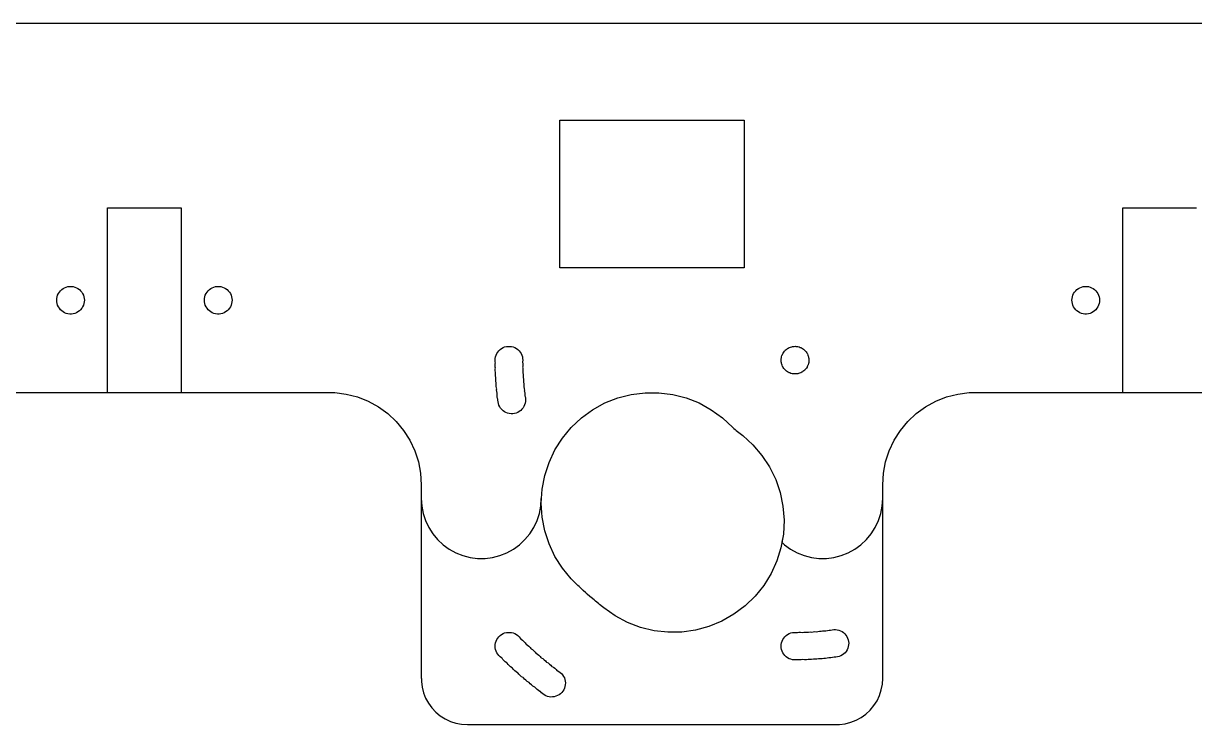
# Model space of a CAD drawing. Header units: millimetres. Extents: x -400 to 400, y 10 to 536.
# Drawn here: x 136.9 to 263.8, y 460 to 536 of the extents above; entities that cross this region are included whole.
import ezdxf

# ---------------------------------------------------------------- set-up
doc = ezdxf.new("R2010")
doc.units = ezdxf.units.MM
doc.layers.add('iTopie_plates-LaserCut_2x0.25in_thickness_2x400mm_2x380mm_2x330mm_rods_wide-triangle-holes.dxf_layer_1', color=1, linetype='Continuous')
doc.layers.add('iTopie_plates-LaserCut_2x0.25in_thickness_2x400mm_2x380mm_2x330mm_rods_wide-triangle-holes.dxf_layer_2', color=2, linetype='Continuous')

msp = doc.modelspace()

# ---------------------------------------------------------------- linework, layer by layer
at = {"layer": 'iTopie_plates-LaserCut_2x0.25in_thickness_2x400mm_2x380mm_2x330mm_rods_wide-triangle-holes.dxf_layer_1'}
for points in [[(390, 536), (20, 536)], [(195, 509.5), (195, 525.5), (195, 525.5), (215, 525.5), (215, 525.5), (215, 509.5), (215, 509.5), (195, 509.5)], [(141.906, 504.503), (141.719, 504.527), (141.719, 504.527), (141.536, 504.573), (141.536, 504.573), (141.361, 504.643), (141.361, 504.643), (141.196, 504.734), (141.196, 504.734), (141.044, 504.844), (141.044, 504.844), (140.907, 504.973), (140.907, 504.973), (140.786, 505.118), (140.786, 505.118), (140.686, 505.277), (140.686, 505.277), (140.605, 505.448), (140.605, 505.448), (140.547, 505.627), (140.547, 505.627), (140.512, 505.812), (140.512, 505.812), (140.5, 506), (140.5, 506), (140.512, 506.188), (140.512, 506.188), (140.547, 506.373), (140.547, 506.373), (140.605, 506.552), (140.605, 506.552), (140.686, 506.723), (140.686, 506.723), (140.786, 506.882), (140.786, 506.882), (140.907, 507.027), (140.907, 507.027), (141.044, 507.156), (141.044, 507.156), (141.196, 507.266), (141.196, 507.266), (141.361, 507.357), (141.361, 507.357), (141.536, 507.427), (141.536, 507.427), (141.719, 507.473), (141.719, 507.473), (141.906, 507.497), (141.906, 507.497), (142.094, 507.497), (142.094, 507.497), (142.281, 507.473), (142.281, 507.473), (142.464, 507.427), (142.464, 507.427), (142.639, 507.357), (142.639, 507.357), (142.804, 507.266), (142.804, 507.266), (142.956, 507.156), (142.956, 507.156), (143.093, 507.027), (143.093, 507.027), (143.214, 506.882), (143.214, 506.882), (143.314, 506.723), (143.314, 506.723), (143.395, 506.552), (143.395, 506.552), (143.453, 506.373), (143.453, 506.373), (143.488, 506.188), (143.488, 506.188), (143.5, 506), (143.5, 506), (143.488, 505.812), (143.488, 505.812), (143.453, 505.627), (143.453, 505.627), (143.395, 505.448), (143.395, 505.448), (143.314, 505.277), (143.314, 505.277), (143.214, 505.118), (143.214, 505.118), (143.093, 504.973), (143.093, 504.973), (142.956, 504.844), (142.956, 504.844), (142.804, 504.734), (142.804, 504.734), (142.639, 504.643), (142.639, 504.643), (142.464, 504.573), (142.464, 504.573), (142.281, 504.527), (142.281, 504.527), (142.094, 504.503), (142.094, 504.503), (141.906, 504.503)], [(157.906, 504.503), (157.719, 504.527), (157.719, 504.527), (157.536, 504.573), (157.536, 504.573), (157.361, 504.643), (157.361, 504.643), (157.196, 504.734), (157.196, 504.734), (157.044, 504.844), (157.044, 504.844), (156.907, 504.973), (156.907, 504.973), (156.786, 505.118), (156.786, 505.118), (156.686, 505.277), (156.686, 505.277), (156.605, 505.448), (156.605, 505.448), (156.547, 505.627), (156.547, 505.627), (156.512, 505.812), (156.512, 505.812), (156.5, 506), (156.5, 506), (156.512, 506.188), (156.512, 506.188), (156.547, 506.373), (156.547, 506.373), (156.605, 506.552), (156.605, 506.552), (156.686, 506.723), (156.686, 506.723), (156.786, 506.882), (156.786, 506.882), (156.907, 507.027), (156.907, 507.027), (157.044, 507.156), (157.044, 507.156), (157.196, 507.266), (157.196, 507.266), (157.361, 507.357), (157.361, 507.357), (157.536, 507.427), (157.536, 507.427), (157.719, 507.473), (157.719, 507.473), (157.906, 507.497), (157.906, 507.497), (158.094, 507.497), (158.094, 507.497), (158.281, 507.473), (158.281, 507.473), (158.464, 507.427), (158.464, 507.427), (158.639, 507.357), (158.639, 507.357), (158.804, 507.266), (158.804, 507.266), (158.956, 507.156), (158.956, 507.156), (159.093, 507.027), (159.093, 507.027), (159.214, 506.882), (159.214, 506.882), (159.314, 506.723), (159.314, 506.723), (159.395, 506.552), (159.395, 506.552), (159.453, 506.373), (159.453, 506.373), (159.488, 506.188), (159.488, 506.188), (159.5, 506), (159.5, 506), (159.488, 505.812), (159.488, 505.812), (159.453, 505.627), (159.453, 505.627), (159.395, 505.448), (159.395, 505.448), (159.314, 505.277), (159.314, 505.277), (159.214, 505.118), (159.214, 505.118), (159.093, 504.973), (159.093, 504.973), (158.956, 504.844), (158.956, 504.844), (158.804, 504.734), (158.804, 504.734), (158.639, 504.643), (158.639, 504.643), (158.464, 504.573), (158.464, 504.573), (158.281, 504.527), (158.281, 504.527), (158.094, 504.503), (158.094, 504.503), (157.906, 504.503)], [(251.906, 504.503), (251.719, 504.527), (251.719, 504.527), (251.536, 504.573), (251.536, 504.573), (251.361, 504.643), (251.361, 504.643), (251.196, 504.734), (251.196, 504.734), (251.044, 504.844), (251.044, 504.844), (250.907, 504.973), (250.907, 504.973), (250.786, 505.118), (250.786, 505.118), (250.686, 505.277), (250.686, 505.277), (250.605, 505.448), (250.605, 505.448), (250.547, 505.627), (250.547, 505.627), (250.512, 505.812), (250.512, 505.812), (250.5, 506), (250.5, 506), (250.512, 506.188), (250.512, 506.188), (250.547, 506.373), (250.547, 506.373), (250.605, 506.552), (250.605, 506.552), (250.686, 506.723), (250.686, 506.723), (250.786, 506.882), (250.786, 506.882), (250.907, 507.027), (250.907, 507.027), (251.044, 507.156), (251.044, 507.156), (251.196, 507.266), (251.196, 507.266), (251.361, 507.357), (251.361, 507.357), (251.536, 507.427), (251.536, 507.427), (251.719, 507.473), (251.719, 507.473), (251.906, 507.497), (251.906, 507.497), (252.094, 507.497), (252.094, 507.497), (252.281, 507.473), (252.281, 507.473), (252.464, 507.427), (252.464, 507.427), (252.639, 507.357), (252.639, 507.357), (252.804, 507.266), (252.804, 507.266), (252.956, 507.156), (252.956, 507.156), (253.093, 507.027), (253.093, 507.027), (253.214, 506.882), (253.214, 506.882), (253.314, 506.723), (253.314, 506.723), (253.395, 506.552), (253.395, 506.552), (253.453, 506.373), (253.453, 506.373), (253.488, 506.188), (253.488, 506.188), (253.5, 506), (253.5, 506), (253.488, 505.812), (253.488, 505.812), (253.453, 505.627), (253.453, 505.627), (253.395, 505.448), (253.395, 505.448), (253.314, 505.277), (253.314, 505.277), (253.214, 505.118), (253.214, 505.118), (253.093, 504.973), (253.093, 504.973), (252.956, 504.844), (252.956, 504.844), (252.804, 504.734), (252.804, 504.734), (252.639, 504.643), (252.639, 504.643), (252.464, 504.573), (252.464, 504.573), (252.281, 504.527), (252.281, 504.527), (252.094, 504.503), (252.094, 504.503), (251.906, 504.503)], [(189.541, 493.708), (189.358, 493.753), (189.358, 493.753), (189.182, 493.82), (189.182, 493.82), (189.016, 493.908), (189.016, 493.908), (188.862, 494.017), (188.862, 494.017), (188.723, 494.144), (188.723, 494.144), (188.601, 494.287), (188.601, 494.287), (188.497, 494.445), (188.497, 494.445), (188.415, 494.614), (188.415, 494.614), (188.354, 494.792), (188.354, 494.792), (188.316, 494.977), (188.316, 494.977), (188.302, 495.165), (188.302, 495.165), (188.307, 495.262), (188.307, 495.262), (188.277, 495.354), (188.277, 495.354), (188.242, 495.539), (188.242, 495.539), (188.231, 495.727), (188.231, 495.727), (188.238, 495.824), (188.238, 495.824), (188.209, 495.917), (188.209, 495.917), (188.178, 496.103), (188.178, 496.103), (188.17, 496.291), (188.17, 496.291), (188.178, 496.388), (188.178, 496.388), (188.152, 496.481), (188.152, 496.481), (188.124, 496.667), (188.124, 496.667), (188.119, 496.856), (188.119, 496.856), (188.129, 496.952), (188.129, 496.952), (188.104, 497.046), (188.104, 497.046), (188.079, 497.233), (188.079, 497.233), (188.078, 497.421), (188.078, 497.421), (188.089, 497.518), (188.089, 497.518), (188.066, 497.612), (188.066, 497.612), (188.045, 497.799), (188.045, 497.799), (188.047, 497.987), (188.047, 497.987), (188.06, 498.084), (188.06, 498.084), (188.038, 498.178), (188.038, 498.178), (188.02, 498.366), (188.02, 498.366), (188.025, 498.554), (188.025, 498.554), (188.04, 498.65), (188.04, 498.65), (188.02, 498.745), (188.02, 498.745), (188.005, 498.933), (188.005, 498.933), (188.014, 499.121), (188.014, 499.121), (188.03, 499.217), (188.03, 499.217), (188.012, 499.312), (188.012, 499.312), (188, 499.5), (188, 499.5), (188.012, 499.688), (188.012, 499.688), (188.047, 499.873), (188.047, 499.873), (188.105, 500.052), (188.105, 500.052), (188.186, 500.223), (188.186, 500.223), (188.286, 500.382), (188.286, 500.382), (188.407, 500.527), (188.407, 500.527), (188.544, 500.656), (188.544, 500.656), (188.696, 500.766), (188.696, 500.766), (188.861, 500.857), (188.861, 500.857), (189.036, 500.927), (189.036, 500.927), (189.219, 500.973), (189.219, 500.973), (189.406, 500.997), (189.406, 500.997), (189.594, 500.997), (189.594, 500.997), (189.781, 500.973), (189.781, 500.973), (189.964, 500.927), (189.964, 500.927), (190.139, 500.857), (190.139, 500.857), (190.304, 500.766), (190.304, 500.766), (190.456, 500.656), (190.456, 500.656), (190.593, 500.527), (190.593, 500.527), (190.714, 500.382), (190.714, 500.382), (190.814, 500.223), (190.814, 500.223), (190.895, 500.052), (190.895, 500.052), (190.953, 499.873), (190.953, 499.873), (190.988, 499.688), (190.988, 499.688), (191, 499.5), (191, 499.5), (190.988, 499.312), (190.988, 499.312), (190.975, 499.242), (190.975, 499.242), (190.989, 499.173), (190.989, 499.173), (191.005, 498.985), (191.005, 498.985), (190.996, 498.797), (190.996, 498.797), (190.984, 498.727), (190.984, 498.727), (191, 498.658), (191, 498.658), (191.018, 498.47), (191.018, 498.47), (191.013, 498.282), (191.013, 498.282), (191.002, 498.212), (191.002, 498.212), (191.019, 498.143), (191.019, 498.143), (191.04, 497.956), (191.04, 497.956), (191.038, 497.768), (191.038, 497.768), (191.029, 497.697), (191.029, 497.697), (191.047, 497.629), (191.047, 497.629), (191.072, 497.442), (191.072, 497.442), (191.073, 497.254), (191.073, 497.254), (191.065, 497.183), (191.065, 497.183), (191.084, 497.115), (191.084, 497.115), (191.112, 496.929), (191.112, 496.929), (191.117, 496.741), (191.117, 496.741), (191.11, 496.67), (191.11, 496.67), (191.13, 496.602), (191.13, 496.602), (191.162, 496.416), (191.162, 496.416), (191.169, 496.228), (191.169, 496.228), (191.164, 496.158), (191.164, 496.158), (191.185, 496.09), (191.185, 496.09), (191.22, 495.905), (191.22, 495.905), (191.231, 495.717), (191.231, 495.717), (191.226, 495.646), (191.226, 495.646), (191.249, 495.579), (191.249, 495.579), (191.287, 495.394), (191.287, 495.394), (191.302, 495.207), (191.302, 495.207), (191.292, 495.018), (191.292, 495.018), (191.26, 494.833), (191.26, 494.833), (191.204, 494.653), (191.204, 494.653), (191.126, 494.481), (191.126, 494.481), (191.027, 494.321), (191.027, 494.321), (190.909, 494.174), (190.909, 494.174), (190.774, 494.043), (190.774, 494.043), (190.623, 493.93), (190.623, 493.93), (190.459, 493.837), (190.459, 493.837), (190.285, 493.766), (190.285, 493.766), (190.103, 493.716), (190.103, 493.716), (189.917, 493.69), (189.917, 493.69), (189.728, 493.687), (189.728, 493.687), (189.541, 493.708)], [(220.406, 498.003), (220.322, 498.011), (220.322, 498.011), (220.219, 498.027), (220.219, 498.027), (220.188, 498.033), (220.188, 498.033), (220.061, 498.066), (220.061, 498.066), (219.933, 498.111), (219.933, 498.111), (219.861, 498.143), (219.861, 498.143), (219.81, 498.168), (219.81, 498.168), (219.696, 498.234), (219.696, 498.234), (219.585, 498.312), (219.585, 498.312), (219.544, 498.344), (219.544, 498.344), (219.481, 498.399), (219.481, 498.399), (219.407, 498.473), (219.407, 498.473), (219.385, 498.496), (219.385, 498.496), (219.302, 498.597), (219.302, 498.597), (219.225, 498.71), (219.225, 498.71), (219.2, 498.754), (219.2, 498.754), (219.186, 498.777), (219.186, 498.777), (219.159, 498.828), (219.159, 498.828), (219.105, 498.948), (219.105, 498.948), (219.061, 499.076), (219.061, 499.076), (219.047, 499.127), (219.047, 499.127), (219.029, 499.209), (219.029, 499.209), (219.012, 499.312), (219.012, 499.312), (219.008, 499.343), (219.008, 499.343), (219, 499.474), (219, 499.474), (219.004, 499.61), (219.004, 499.61), (219.01, 499.661), (219.01, 499.661), (219.012, 499.688), (219.012, 499.688), (219.02, 499.745), (219.02, 499.745), (219.047, 499.873), (219.047, 499.873), (219.087, 500.003), (219.087, 500.003), (219.105, 500.052), (219.105, 500.052), (219.138, 500.129), (219.138, 500.129), (219.186, 500.223), (219.186, 500.223), (219.201, 500.25), (219.201, 500.25), (219.271, 500.36), (219.271, 500.36), (219.354, 500.468), (219.354, 500.468), (219.407, 500.527), (219.407, 500.527), (219.447, 500.568), (219.447, 500.568), (219.544, 500.656), (219.544, 500.656), (219.653, 500.738), (219.653, 500.738), (219.696, 500.766), (219.696, 500.766), (219.768, 500.809), (219.768, 500.809), (219.861, 500.857), (219.861, 500.857), (219.89, 500.87), (219.89, 500.87), (220.012, 500.918), (220.012, 500.918), (220.142, 500.957), (220.142, 500.957), (220.219, 500.973), (220.219, 500.973), (220.276, 500.983), (220.276, 500.983), (220.406, 500.997), (220.406, 500.997), (220.542, 500.999), (220.542, 500.999), (220.594, 500.997), (220.594, 500.997), (220.678, 500.989), (220.678, 500.989), (220.781, 500.973), (220.781, 500.973), (220.812, 500.967), (220.812, 500.967), (220.939, 500.934), (220.939, 500.934), (221.067, 500.889), (221.067, 500.889), (221.139, 500.857), (221.139, 500.857), (221.19, 500.832), (221.19, 500.832), (221.304, 500.766), (221.304, 500.766), (221.415, 500.688), (221.415, 500.688), (221.456, 500.656), (221.456, 500.656), (221.519, 500.601), (221.519, 500.601), (221.593, 500.527), (221.593, 500.527), (221.615, 500.504), (221.615, 500.504), (221.698, 500.403), (221.698, 500.403), (221.775, 500.29), (221.775, 500.29), (221.814, 500.223), (221.814, 500.223), (221.841, 500.172), (221.841, 500.172), (221.895, 500.052), (221.895, 500.052), (221.939, 499.924), (221.939, 499.924), (221.953, 499.873), (221.953, 499.873), (221.971, 499.791), (221.971, 499.791), (221.988, 499.688), (221.988, 499.688), (221.992, 499.657), (221.992, 499.657), (222, 499.526), (222, 499.526), (221.996, 499.39), (221.996, 499.39), (221.988, 499.312), (221.988, 499.312), (221.98, 499.255), (221.98, 499.255), (221.953, 499.127), (221.953, 499.127), (221.913, 498.997), (221.913, 498.997), (221.895, 498.948), (221.895, 498.948), (221.862, 498.871), (221.862, 498.871), (221.814, 498.777), (221.814, 498.777), (221.799, 498.75), (221.799, 498.75), (221.729, 498.64), (221.729, 498.64), (221.646, 498.532), (221.646, 498.532), (221.593, 498.473), (221.593, 498.473), (221.553, 498.432), (221.553, 498.432), (221.456, 498.344), (221.456, 498.344), (221.347, 498.262), (221.347, 498.262), (221.304, 498.234), (221.304, 498.234), (221.232, 498.191), (221.232, 498.191), (221.139, 498.143), (221.139, 498.143), (221.11, 498.13), (221.11, 498.13), (220.988, 498.082), (220.988, 498.082), (220.858, 498.043), (220.858, 498.043), (220.808, 498.033), (220.808, 498.033), (220.781, 498.027), (220.781, 498.027), (220.724, 498.017), (220.724, 498.017), (220.594, 498.003), (220.594, 498.003), (220.458, 498.001), (220.458, 498.001), (220.406, 498.003)], [(122, 496), (170, 496), (170, 496), (170, 495.98), (170, 495.98), (170.628, 495.98), (170.628, 495.98), (171.874, 495.823), (171.874, 495.823), (173.09, 495.511), (173.09, 495.511), (174.258, 495.048), (174.258, 495.048), (175.358, 494.443), (175.358, 494.443), (176.374, 493.705), (176.374, 493.705), (177.29, 492.845), (177.29, 492.845), (178.09, 491.878), (178.09, 491.878), (178.763, 490.818), (178.763, 490.818), (179.298, 489.681), (179.298, 489.681), (179.686, 488.487), (179.686, 488.487), (179.921, 487.253), (179.921, 487.253), (180, 486), (180, 486), (180, 465), (180, 465), (180.01, 465), (180.01, 465), (180.01, 464.686), (180.01, 464.686), (180.089, 464.063), (180.089, 464.063), (180.245, 463.455), (180.245, 463.455), (180.476, 462.871), (180.476, 462.871), (180.778, 462.321), (180.778, 462.321), (181.147, 461.813), (181.147, 461.813), (181.577, 461.355), (181.577, 461.355), (182.061, 460.955), (182.061, 460.955), (182.591, 460.618), (182.591, 460.618), (183.159, 460.351), (183.159, 460.351), (183.757, 460.157), (183.757, 460.157), (184.373, 460.039), (184.373, 460.039), (185, 460), (185, 460), (225, 460), (225, 460), (225, 460.01), (225, 460.01), (225.314, 460.01), (225.314, 460.01), (225.937, 460.089), (225.937, 460.089), (226.545, 460.245), (226.545, 460.245), (227.129, 460.476), (227.129, 460.476), (227.679, 460.778), (227.679, 460.778), (228.187, 461.147), (228.187, 461.147), (228.645, 461.577), (228.645, 461.577), (229.045, 462.061), (229.045, 462.061), (229.382, 462.591), (229.382, 462.591), (229.649, 463.159), (229.649, 463.159), (229.843, 463.757), (229.843, 463.757), (229.961, 464.373), (229.961, 464.373), (230, 465), (230, 465), (230, 486), (230, 486), (230.079, 487.253), (230.079, 487.253), (230.314, 488.487), (230.314, 488.487), (230.702, 489.681), (230.702, 489.681), (231.237, 490.818), (231.237, 490.818), (231.91, 491.878), (231.91, 491.878), (232.71, 492.845), (232.71, 492.845), (233.626, 493.705), (233.626, 493.705), (234.642, 494.443), (234.642, 494.443), (235.742, 495.048), (235.742, 495.048), (236.91, 495.511), (236.91, 495.511), (238.126, 495.823), (238.126, 495.823), (239.372, 495.98), (239.372, 495.98), (240, 495.98), (240, 495.98), (240, 496), (240, 496), (288, 496)], [(205.224, 470.176), (203.76, 470.53), (203.76, 470.53), (202.351, 471.065), (202.351, 471.065), (201.02, 471.773), (201.02, 471.773), (199.789, 472.642), (199.789, 472.642), (199.652, 472.766), (199.652, 472.766), (199.323, 473.007), (199.323, 473.007), (199.189, 473.134), (199.189, 473.134), (198.864, 473.381), (198.864, 473.381), (198.732, 473.51), (198.732, 473.51), (198.412, 473.762), (198.412, 473.762), (198.281, 473.894), (198.281, 473.894), (197.966, 474.152), (197.966, 474.152), (197.838, 474.286), (197.838, 474.286), (197.527, 474.549), (197.527, 474.549), (197.401, 474.685), (197.401, 474.685), (197.095, 474.954), (197.095, 474.954), (196.972, 475.092), (196.972, 475.092), (196.67, 475.366), (196.67, 475.366), (196.55, 475.506), (196.55, 475.506), (196.252, 475.785), (196.252, 475.785), (195.292, 476.947), (195.292, 476.947), (194.484, 478.219), (194.484, 478.219), (193.843, 479.583), (193.843, 479.583), (193.377, 481.016), (193.377, 481.016), (193.095, 482.496), (193.095, 482.496), (193, 484), (193, 484), (193.095, 485.504), (193.095, 485.504), (193.377, 486.984), (193.377, 486.984), (193.843, 488.417), (193.843, 488.417), (194.484, 489.781), (194.484, 489.781), (195.292, 491.053), (195.292, 491.053), (196.252, 492.215), (196.252, 492.215), (197.351, 493.246), (197.351, 493.246), (198.57, 494.132), (198.57, 494.132), (199.891, 494.858), (199.891, 494.858), (201.292, 495.413), (201.292, 495.413), (202.751, 495.787), (202.751, 495.787), (204.247, 495.976), (204.247, 495.976), (205.753, 495.976), (205.753, 495.976), (207.249, 495.787), (207.249, 495.787), (208.708, 495.413), (208.708, 495.413), (210.109, 494.858), (210.109, 494.858), (211.43, 494.132), (211.43, 494.132), (212.649, 493.246), (212.649, 493.246), (213.748, 492.215), (213.748, 492.215), (213.876, 492.098), (213.876, 492.098), (214.006, 491.983), (214.006, 491.983), (214.138, 491.871), (214.138, 491.871), (214.272, 491.761), (214.272, 491.761), (214.408, 491.654), (214.408, 491.654), (214.546, 491.549), (214.546, 491.549), (214.686, 491.446), (214.686, 491.446), (214.827, 491.346), (214.827, 491.346), (215.94, 490.33), (215.94, 490.33), (216.917, 489.182), (216.917, 489.182), (217.742, 487.921), (217.742, 487.921), (218.403, 486.567), (218.403, 486.567), (218.888, 485.14), (218.888, 485.14), (219.191, 483.664), (219.191, 483.664), (219.307, 482.161), (219.307, 482.161), (219.233, 480.656), (219.233, 480.656), (218.972, 479.172), (218.972, 479.172), (218.526, 477.732), (218.526, 477.732), (217.903, 476.36), (217.903, 476.36), (217.114, 475.076), (217.114, 475.076), (216.17, 473.902), (216.17, 473.902), (215.085, 472.855), (215.085, 472.855), (213.879, 471.953), (213.879, 471.953), (212.568, 471.208), (212.568, 471.208), (211.175, 470.634), (211.175, 470.634), (209.721, 470.239), (209.721, 470.239), (208.229, 470.029), (208.229, 470.029), (206.722, 470.008), (206.722, 470.008), (205.224, 470.176)], [(193.856, 463.01), (193.673, 463.054), (193.673, 463.054), (193.496, 463.121), (193.496, 463.121), (193.33, 463.21), (193.33, 463.21), (193.176, 463.318), (193.176, 463.318), (193.037, 463.445), (193.037, 463.445), (192.928, 463.573), (192.928, 463.573), (192.866, 463.598), (192.866, 463.598), (192.701, 463.689), (192.701, 463.689), (192.549, 463.801), (192.549, 463.801), (192.412, 463.93), (192.412, 463.93), (192.306, 464.06), (192.306, 464.06), (192.243, 464.086), (192.243, 464.086), (192.08, 464.18), (192.08, 464.18), (191.93, 464.294), (191.93, 464.294), (191.796, 464.426), (191.796, 464.426), (191.691, 464.557), (191.691, 464.557), (191.63, 464.584), (191.63, 464.584), (191.468, 464.681), (191.468, 464.681), (191.32, 464.798), (191.32, 464.798), (191.188, 464.932), (191.188, 464.932), (191.086, 465.065), (191.086, 465.065), (191.025, 465.094), (191.025, 465.094), (190.865, 465.193), (190.865, 465.193), (190.719, 465.312), (190.719, 465.312), (190.589, 465.449), (190.589, 465.449), (190.489, 465.584), (190.489, 465.584), (190.429, 465.613), (190.429, 465.613), (190.271, 465.716), (190.271, 465.716), (190.127, 465.837), (190.127, 465.837), (189.999, 465.976), (189.999, 465.976), (189.902, 466.113), (189.902, 466.113), (189.842, 466.143), (189.842, 466.143), (189.686, 466.249), (189.686, 466.249), (189.544, 466.373), (189.544, 466.373), (189.419, 466.514), (189.419, 466.514), (189.324, 466.652), (189.324, 466.652), (189.264, 466.683), (189.264, 466.683), (189.11, 466.791), (189.11, 466.791), (188.97, 466.918), (188.97, 466.918), (188.848, 467.061), (188.848, 467.061), (188.756, 467.201), (188.756, 467.201), (188.696, 467.234), (188.696, 467.234), (188.544, 467.344), (188.544, 467.344), (188.407, 467.473), (188.407, 467.473), (188.286, 467.618), (188.286, 467.618), (188.186, 467.777), (188.186, 467.777), (188.105, 467.948), (188.105, 467.948), (188.047, 468.127), (188.047, 468.127), (188.012, 468.312), (188.012, 468.312), (188, 468.5), (188, 468.5), (188.012, 468.688), (188.012, 468.688), (188.047, 468.873), (188.047, 468.873), (188.105, 469.052), (188.105, 469.052), (188.186, 469.223), (188.186, 469.223), (188.286, 469.382), (188.286, 469.382), (188.407, 469.527), (188.407, 469.527), (188.544, 469.656), (188.544, 469.656), (188.696, 469.766), (188.696, 469.766), (188.861, 469.857), (188.861, 469.857), (189.036, 469.927), (189.036, 469.927), (189.219, 469.973), (189.219, 469.973), (189.406, 469.997), (189.406, 469.997), (189.594, 469.997), (189.594, 469.997), (189.781, 469.973), (189.781, 469.973), (189.964, 469.927), (189.964, 469.927), (190.139, 469.857), (190.139, 469.857), (190.304, 469.766), (190.304, 469.766), (190.456, 469.656), (190.456, 469.656), (190.593, 469.527), (190.593, 469.527), (190.714, 469.382), (190.714, 469.382), (190.788, 469.265), (190.788, 469.265), (190.827, 469.244), (190.827, 469.244), (190.982, 469.136), (190.982, 469.136), (191.121, 469.009), (191.121, 469.009), (191.244, 468.866), (191.244, 468.866), (191.32, 468.751), (191.32, 468.751), (191.36, 468.731), (191.36, 468.731), (191.516, 468.625), (191.516, 468.625), (191.658, 468.501), (191.658, 468.501), (191.783, 468.361), (191.783, 468.361), (191.861, 468.246), (191.861, 468.246), (191.901, 468.227), (191.901, 468.227), (192.059, 468.124), (192.059, 468.124), (192.203, 468.003), (192.203, 468.003), (192.331, 467.864), (192.331, 467.864), (192.411, 467.751), (192.411, 467.751), (192.451, 467.733), (192.451, 467.733), (192.611, 467.633), (192.611, 467.633), (192.757, 467.514), (192.757, 467.514), (192.887, 467.377), (192.887, 467.377), (192.969, 467.266), (192.969, 467.266), (193.01, 467.248), (193.01, 467.248), (193.172, 467.151), (193.172, 467.151), (193.32, 467.034), (193.32, 467.034), (193.452, 466.9), (193.452, 466.9), (193.536, 466.79), (193.536, 466.79), (193.577, 466.773), (193.577, 466.773), (193.74, 466.679), (193.74, 466.679), (193.89, 466.565), (193.89, 466.565), (194.025, 466.433), (194.025, 466.433), (194.111, 466.325), (194.111, 466.325), (194.152, 466.308), (194.152, 466.308), (194.317, 466.217), (194.317, 466.217), (194.469, 466.106), (194.469, 466.106), (194.606, 465.976), (194.606, 465.976), (194.694, 465.869), (194.694, 465.869), (194.736, 465.853), (194.736, 465.853), (194.902, 465.765), (194.902, 465.765), (195.056, 465.656), (195.056, 465.656), (195.195, 465.529), (195.195, 465.529), (195.317, 465.386), (195.317, 465.386), (195.42, 465.228), (195.42, 465.228), (195.503, 465.059), (195.503, 465.059), (195.564, 464.881), (195.564, 464.881), (195.601, 464.696), (195.601, 464.696), (195.616, 464.508), (195.616, 464.508), (195.607, 464.32), (195.607, 464.32), (195.574, 464.135), (195.574, 464.135), (195.518, 463.955), (195.518, 463.955), (195.44, 463.783), (195.44, 463.783), (195.342, 463.623), (195.342, 463.623), (195.224, 463.476), (195.224, 463.476), (195.088, 463.345), (195.088, 463.345), (194.937, 463.232), (194.937, 463.232), (194.774, 463.139), (194.774, 463.139), (194.599, 463.067), (194.599, 463.067), (194.418, 463.018), (194.418, 463.018), (194.231, 462.992), (194.231, 462.992), (194.043, 462.989), (194.043, 462.989), (193.856, 463.01)], [(220.406, 467.003), (220.219, 467.027), (220.219, 467.027), (220.036, 467.073), (220.036, 467.073), (219.861, 467.143), (219.861, 467.143), (219.696, 467.234), (219.696, 467.234), (219.544, 467.344), (219.544, 467.344), (219.407, 467.473), (219.407, 467.473), (219.286, 467.618), (219.286, 467.618), (219.186, 467.777), (219.186, 467.777), (219.105, 467.948), (219.105, 467.948), (219.047, 468.127), (219.047, 468.127), (219.012, 468.312), (219.012, 468.312), (219, 468.5), (219, 468.5), (219.012, 468.688), (219.012, 468.688), (219.047, 468.873), (219.047, 468.873), (219.105, 469.052), (219.105, 469.052), (219.186, 469.223), (219.186, 469.223), (219.286, 469.382), (219.286, 469.382), (219.407, 469.527), (219.407, 469.527), (219.544, 469.656), (219.544, 469.656), (219.696, 469.766), (219.696, 469.766), (219.861, 469.857), (219.861, 469.857), (220.036, 469.927), (220.036, 469.927), (220.219, 469.973), (220.219, 469.973), (220.406, 469.997), (220.406, 469.997), (220.594, 469.997), (220.594, 469.997), (220.758, 469.976), (220.758, 469.976), (220.921, 470), (220.921, 470), (221.109, 470.003), (221.109, 470.003), (221.273, 469.985), (221.273, 469.985), (221.436, 470.012), (221.436, 470.012), (221.624, 470.018), (221.624, 470.018), (221.788, 470.003), (221.788, 470.003), (221.95, 470.033), (221.95, 470.033), (222.138, 470.042), (222.138, 470.042), (222.302, 470.03), (222.302, 470.03), (222.464, 470.062), (222.464, 470.062), (222.652, 470.076), (222.652, 470.076), (222.816, 470.066), (222.816, 470.066), (222.978, 470.101), (222.978, 470.101), (223.165, 470.118), (223.165, 470.118), (223.33, 470.111), (223.33, 470.111), (223.49, 470.149), (223.49, 470.149), (223.678, 470.169), (223.678, 470.169), (223.842, 470.165), (223.842, 470.165), (224.002, 470.205), (224.002, 470.205), (224.189, 470.228), (224.189, 470.228), (224.354, 470.228), (224.354, 470.228), (224.513, 470.271), (224.513, 470.271), (224.699, 470.297), (224.699, 470.297), (224.888, 470.3), (224.888, 470.3), (225.075, 470.279), (225.075, 470.279), (225.258, 470.235), (225.258, 470.235), (225.434, 470.168), (225.434, 470.168), (225.6, 470.079), (225.6, 470.079), (225.754, 469.971), (225.754, 469.971), (225.893, 469.844), (225.893, 469.844), (226.015, 469.7), (226.015, 469.7), (226.119, 469.543), (226.119, 469.543), (226.201, 469.373), (226.201, 469.373), (226.262, 469.195), (226.262, 469.195), (226.3, 469.01), (226.3, 469.01), (226.314, 468.823), (226.314, 468.823), (226.305, 468.634), (226.305, 468.634), (226.272, 468.449), (226.272, 468.449), (226.217, 468.269), (226.217, 468.269), (226.139, 468.098), (226.139, 468.098), (226.04, 467.937), (226.04, 467.937), (225.922, 467.79), (225.922, 467.79), (225.787, 467.659), (225.787, 467.659), (225.636, 467.547), (225.636, 467.547), (225.472, 467.454), (225.472, 467.454), (225.298, 467.382), (225.298, 467.382), (225.116, 467.332), (225.116, 467.332), (224.929, 467.306), (224.929, 467.306), (224.741, 467.303), (224.741, 467.303), (224.554, 467.257), (224.554, 467.257), (224.367, 467.234), (224.367, 467.234), (224.179, 467.234), (224.179, 467.234), (223.991, 467.191), (223.991, 467.191), (223.803, 467.171), (223.803, 467.171), (223.615, 467.175), (223.615, 467.175), (223.426, 467.135), (223.426, 467.135), (223.238, 467.118), (223.238, 467.118), (223.05, 467.126), (223.05, 467.126), (222.861, 467.089), (222.861, 467.089), (222.673, 467.076), (222.673, 467.076), (222.485, 467.086), (222.485, 467.086), (222.295, 467.052), (222.295, 467.052), (222.107, 467.043), (222.107, 467.043), (221.919, 467.056), (221.919, 467.056), (221.728, 467.026), (221.728, 467.026), (221.54, 467.019), (221.54, 467.019), (221.352, 467.037), (221.352, 467.037), (221.161, 467.01), (221.161, 467.01), (220.973, 467.006), (220.973, 467.006), (220.786, 467.027), (220.786, 467.027), (220.594, 467.003), (220.594, 467.003), (220.406, 467.003)]]:
    msp.add_lwpolyline(points, dxfattribs=at)
at = {"layer": 'iTopie_plates-LaserCut_2x0.25in_thickness_2x400mm_2x380mm_2x330mm_rods_wide-triangle-holes.dxf_layer_2'}
for points in [[(390, 536), (20, 536)], [(195, 509.5), (195, 525.5), (195, 525.5), (215, 525.5), (215, 525.5), (215, 509.5), (215, 509.5), (195, 509.5)], [(122, 496), (146, 496), (146, 496), (146, 516), (146, 516), (154, 516), (154, 516), (154, 496), (154, 496), (170, 496), (170, 496), (170, 495.98), (170, 495.98), (170.628, 495.98), (170.628, 495.98), (171.874, 495.823), (171.874, 495.823), (173.09, 495.511), (173.09, 495.511), (174.258, 495.048), (174.258, 495.048), (175.358, 494.443), (175.358, 494.443), (176.374, 493.705), (176.374, 493.705), (177.29, 492.845), (177.29, 492.845), (178.09, 491.878), (178.09, 491.878), (178.763, 490.818), (178.763, 490.818), (179.298, 489.681), (179.298, 489.681), (179.686, 488.487), (179.686, 488.487), (179.921, 487.253), (179.921, 487.253), (180, 486), (180, 486), (180, 484.5), (180, 484.5), (180.051, 483.685), (180.051, 483.685), (180.204, 482.884), (180.204, 482.884), (180.456, 482.107), (180.456, 482.107), (180.804, 481.369), (180.804, 481.369), (181.241, 480.679), (181.241, 480.679), (181.762, 480.05), (181.762, 480.05), (182.357, 479.492), (182.357, 479.492), (183.017, 479.012), (183.017, 479.012), (183.732, 478.619), (183.732, 478.619), (184.491, 478.318), (184.491, 478.318), (185.282, 478.115), (185.282, 478.115), (186.092, 478.013), (186.092, 478.013), (186.908, 478.013), (186.908, 478.013), (187.718, 478.115), (187.718, 478.115), (188.509, 478.318), (188.509, 478.318), (189.268, 478.619), (189.268, 478.619), (189.983, 479.012), (189.983, 479.012), (190.643, 479.492), (190.643, 479.492), (191.238, 480.05), (191.238, 480.05), (191.759, 480.679), (191.759, 480.679), (192.196, 481.369), (192.196, 481.369), (192.544, 482.107), (192.544, 482.107), (192.796, 482.884), (192.796, 482.884), (192.949, 483.685), (192.949, 483.685), (193, 484.5), (193, 484.5), (193.031, 484.5), (193.031, 484.5), (193.095, 485.504), (193.095, 485.504), (193.377, 486.984), (193.377, 486.984), (193.843, 488.417), (193.843, 488.417), (194.484, 489.781), (194.484, 489.781), (195.292, 491.053), (195.292, 491.053), (196.252, 492.215), (196.252, 492.215), (197.351, 493.246), (197.351, 493.246), (198.57, 494.132), (198.57, 494.132), (199.891, 494.858), (199.891, 494.858), (201.292, 495.413), (201.292, 495.413), (202.751, 495.787), (202.751, 495.787), (204.247, 495.976), (204.247, 495.976), (205.753, 495.976), (205.753, 495.976), (207.249, 495.787), (207.249, 495.787), (208.708, 495.413), (208.708, 495.413), (210.109, 494.858), (210.109, 494.858), (211.43, 494.132), (211.43, 494.132), (212.649, 493.246), (212.649, 493.246), (213.748, 492.215), (213.748, 492.215), (213.876, 492.098), (213.876, 492.098), (214.006, 491.983), (214.006, 491.983), (214.138, 491.871), (214.138, 491.871), (214.272, 491.761), (214.272, 491.761), (214.408, 491.654), (214.408, 491.654), (214.546, 491.549), (214.546, 491.549), (214.686, 491.446), (214.686, 491.446), (214.827, 491.346), (214.827, 491.346), (215.94, 490.33), (215.94, 490.33), (216.917, 489.182), (216.917, 489.182), (217.742, 487.921), (217.742, 487.921), (218.403, 486.567), (218.403, 486.567), (218.888, 485.14), (218.888, 485.14), (219.191, 483.664), (219.191, 483.664), (219.307, 482.161), (219.307, 482.161), (219.233, 480.656), (219.233, 480.656), (219.075, 479.757), (219.075, 479.757), (219.357, 479.492), (219.357, 479.492), (220.017, 479.012), (220.017, 479.012), (220.732, 478.619), (220.732, 478.619), (221.491, 478.318), (221.491, 478.318), (222.282, 478.115), (222.282, 478.115), (223.092, 478.013), (223.092, 478.013), (223.908, 478.013), (223.908, 478.013), (224.718, 478.115), (224.718, 478.115), (225.509, 478.318), (225.509, 478.318), (226.268, 478.619), (226.268, 478.619), (226.983, 479.012), (226.983, 479.012), (227.643, 479.492), (227.643, 479.492), (228.238, 480.05), (228.238, 480.05), (228.759, 480.679), (228.759, 480.679), (229.196, 481.369), (229.196, 481.369), (229.544, 482.107), (229.544, 482.107), (229.796, 482.884), (229.796, 482.884), (229.949, 483.685), (229.949, 483.685), (230, 484.5), (230, 484.5), (230, 486), (230, 486), (230.079, 487.253), (230.079, 487.253), (230.314, 488.487), (230.314, 488.487), (230.702, 489.681), (230.702, 489.681), (231.237, 490.818), (231.237, 490.818), (231.91, 491.878), (231.91, 491.878), (232.71, 492.845), (232.71, 492.845), (233.626, 493.705), (233.626, 493.705), (234.642, 494.443), (234.642, 494.443), (235.742, 495.048), (235.742, 495.048), (236.91, 495.511), (236.91, 495.511), (238.126, 495.823), (238.126, 495.823), (239.372, 495.98), (239.372, 495.98), (240, 495.98), (240, 495.98), (240, 496), (240, 496), (256, 496), (256, 496), (256, 516), (256, 516), (264, 516)], [(141.906, 504.503), (141.719, 504.527), (141.719, 504.527), (141.536, 504.573), (141.536, 504.573), (141.361, 504.643), (141.361, 504.643), (141.196, 504.734), (141.196, 504.734), (141.044, 504.844), (141.044, 504.844), (140.907, 504.973), (140.907, 504.973), (140.786, 505.118), (140.786, 505.118), (140.686, 505.277), (140.686, 505.277), (140.605, 505.448), (140.605, 505.448), (140.547, 505.627), (140.547, 505.627), (140.512, 505.812), (140.512, 505.812), (140.5, 506), (140.5, 506), (140.512, 506.188), (140.512, 506.188), (140.547, 506.373), (140.547, 506.373), (140.605, 506.552), (140.605, 506.552), (140.686, 506.723), (140.686, 506.723), (140.786, 506.882), (140.786, 506.882), (140.907, 507.027), (140.907, 507.027), (141.044, 507.156), (141.044, 507.156), (141.196, 507.266), (141.196, 507.266), (141.361, 507.357), (141.361, 507.357), (141.536, 507.427), (141.536, 507.427), (141.719, 507.473), (141.719, 507.473), (141.906, 507.497), (141.906, 507.497), (142.094, 507.497), (142.094, 507.497), (142.281, 507.473), (142.281, 507.473), (142.464, 507.427), (142.464, 507.427), (142.639, 507.357), (142.639, 507.357), (142.804, 507.266), (142.804, 507.266), (142.956, 507.156), (142.956, 507.156), (143.093, 507.027), (143.093, 507.027), (143.214, 506.882), (143.214, 506.882), (143.314, 506.723), (143.314, 506.723), (143.395, 506.552), (143.395, 506.552), (143.453, 506.373), (143.453, 506.373), (143.488, 506.188), (143.488, 506.188), (143.5, 506), (143.5, 506), (143.488, 505.812), (143.488, 505.812), (143.453, 505.627), (143.453, 505.627), (143.395, 505.448), (143.395, 505.448), (143.314, 505.277), (143.314, 505.277), (143.214, 505.118), (143.214, 505.118), (143.093, 504.973), (143.093, 504.973), (142.956, 504.844), (142.956, 504.844), (142.804, 504.734), (142.804, 504.734), (142.639, 504.643), (142.639, 504.643), (142.464, 504.573), (142.464, 504.573), (142.281, 504.527), (142.281, 504.527), (142.094, 504.503), (142.094, 504.503), (141.906, 504.503)], [(157.906, 504.503), (157.719, 504.527), (157.719, 504.527), (157.536, 504.573), (157.536, 504.573), (157.361, 504.643), (157.361, 504.643), (157.196, 504.734), (157.196, 504.734), (157.044, 504.844), (157.044, 504.844), (156.907, 504.973), (156.907, 504.973), (156.786, 505.118), (156.786, 505.118), (156.686, 505.277), (156.686, 505.277), (156.605, 505.448), (156.605, 505.448), (156.547, 505.627), (156.547, 505.627), (156.512, 505.812), (156.512, 505.812), (156.5, 506), (156.5, 506), (156.512, 506.188), (156.512, 506.188), (156.547, 506.373), (156.547, 506.373), (156.605, 506.552), (156.605, 506.552), (156.686, 506.723), (156.686, 506.723), (156.786, 506.882), (156.786, 506.882), (156.907, 507.027), (156.907, 507.027), (157.044, 507.156), (157.044, 507.156), (157.196, 507.266), (157.196, 507.266), (157.361, 507.357), (157.361, 507.357), (157.536, 507.427), (157.536, 507.427), (157.719, 507.473), (157.719, 507.473), (157.906, 507.497), (157.906, 507.497), (158.094, 507.497), (158.094, 507.497), (158.281, 507.473), (158.281, 507.473), (158.464, 507.427), (158.464, 507.427), (158.639, 507.357), (158.639, 507.357), (158.804, 507.266), (158.804, 507.266), (158.956, 507.156), (158.956, 507.156), (159.093, 507.027), (159.093, 507.027), (159.214, 506.882), (159.214, 506.882), (159.314, 506.723), (159.314, 506.723), (159.395, 506.552), (159.395, 506.552), (159.453, 506.373), (159.453, 506.373), (159.488, 506.188), (159.488, 506.188), (159.5, 506), (159.5, 506), (159.488, 505.812), (159.488, 505.812), (159.453, 505.627), (159.453, 505.627), (159.395, 505.448), (159.395, 505.448), (159.314, 505.277), (159.314, 505.277), (159.214, 505.118), (159.214, 505.118), (159.093, 504.973), (159.093, 504.973), (158.956, 504.844), (158.956, 504.844), (158.804, 504.734), (158.804, 504.734), (158.639, 504.643), (158.639, 504.643), (158.464, 504.573), (158.464, 504.573), (158.281, 504.527), (158.281, 504.527), (158.094, 504.503), (158.094, 504.503), (157.906, 504.503)], [(251.906, 504.503), (251.719, 504.527), (251.719, 504.527), (251.536, 504.573), (251.536, 504.573), (251.361, 504.643), (251.361, 504.643), (251.196, 504.734), (251.196, 504.734), (251.044, 504.844), (251.044, 504.844), (250.907, 504.973), (250.907, 504.973), (250.786, 505.118), (250.786, 505.118), (250.686, 505.277), (250.686, 505.277), (250.605, 505.448), (250.605, 505.448), (250.547, 505.627), (250.547, 505.627), (250.512, 505.812), (250.512, 505.812), (250.5, 506), (250.5, 506), (250.512, 506.188), (250.512, 506.188), (250.547, 506.373), (250.547, 506.373), (250.605, 506.552), (250.605, 506.552), (250.686, 506.723), (250.686, 506.723), (250.786, 506.882), (250.786, 506.882), (250.907, 507.027), (250.907, 507.027), (251.044, 507.156), (251.044, 507.156), (251.196, 507.266), (251.196, 507.266), (251.361, 507.357), (251.361, 507.357), (251.536, 507.427), (251.536, 507.427), (251.719, 507.473), (251.719, 507.473), (251.906, 507.497), (251.906, 507.497), (252.094, 507.497), (252.094, 507.497), (252.281, 507.473), (252.281, 507.473), (252.464, 507.427), (252.464, 507.427), (252.639, 507.357), (252.639, 507.357), (252.804, 507.266), (252.804, 507.266), (252.956, 507.156), (252.956, 507.156), (253.093, 507.027), (253.093, 507.027), (253.214, 506.882), (253.214, 506.882), (253.314, 506.723), (253.314, 506.723), (253.395, 506.552), (253.395, 506.552), (253.453, 506.373), (253.453, 506.373), (253.488, 506.188), (253.488, 506.188), (253.5, 506), (253.5, 506), (253.488, 505.812), (253.488, 505.812), (253.453, 505.627), (253.453, 505.627), (253.395, 505.448), (253.395, 505.448), (253.314, 505.277), (253.314, 505.277), (253.214, 505.118), (253.214, 505.118), (253.093, 504.973), (253.093, 504.973), (252.956, 504.844), (252.956, 504.844), (252.804, 504.734), (252.804, 504.734), (252.639, 504.643), (252.639, 504.643), (252.464, 504.573), (252.464, 504.573), (252.281, 504.527), (252.281, 504.527), (252.094, 504.503), (252.094, 504.503), (251.906, 504.503)], [(189.541, 493.708), (189.358, 493.753), (189.358, 493.753), (189.182, 493.82), (189.182, 493.82), (189.016, 493.908), (189.016, 493.908), (188.862, 494.017), (188.862, 494.017), (188.723, 494.144), (188.723, 494.144), (188.601, 494.287), (188.601, 494.287), (188.497, 494.445), (188.497, 494.445), (188.415, 494.614), (188.415, 494.614), (188.354, 494.792), (188.354, 494.792), (188.316, 494.977), (188.316, 494.977), (188.302, 495.165), (188.302, 495.165), (188.307, 495.262), (188.307, 495.262), (188.277, 495.354), (188.277, 495.354), (188.242, 495.539), (188.242, 495.539), (188.231, 495.727), (188.231, 495.727), (188.238, 495.824), (188.238, 495.824), (188.209, 495.917), (188.209, 495.917), (188.178, 496.103), (188.178, 496.103), (188.17, 496.291), (188.17, 496.291), (188.178, 496.388), (188.178, 496.388), (188.152, 496.481), (188.152, 496.481), (188.124, 496.667), (188.124, 496.667), (188.119, 496.856), (188.119, 496.856), (188.129, 496.952), (188.129, 496.952), (188.104, 497.046), (188.104, 497.046), (188.079, 497.233), (188.079, 497.233), (188.078, 497.421), (188.078, 497.421), (188.089, 497.518), (188.089, 497.518), (188.066, 497.612), (188.066, 497.612), (188.045, 497.799), (188.045, 497.799), (188.047, 497.987), (188.047, 497.987), (188.06, 498.084), (188.06, 498.084), (188.038, 498.178), (188.038, 498.178), (188.02, 498.366), (188.02, 498.366), (188.025, 498.554), (188.025, 498.554), (188.04, 498.65), (188.04, 498.65), (188.02, 498.745), (188.02, 498.745), (188.005, 498.933), (188.005, 498.933), (188.014, 499.121), (188.014, 499.121), (188.03, 499.217), (188.03, 499.217), (188.012, 499.312), (188.012, 499.312), (188, 499.5), (188, 499.5), (188.012, 499.688), (188.012, 499.688), (188.047, 499.873), (188.047, 499.873), (188.105, 500.052), (188.105, 500.052), (188.186, 500.223), (188.186, 500.223), (188.286, 500.382), (188.286, 500.382), (188.407, 500.527), (188.407, 500.527), (188.544, 500.656), (188.544, 500.656), (188.696, 500.766), (188.696, 500.766), (188.861, 500.857), (188.861, 500.857), (189.036, 500.927), (189.036, 500.927), (189.219, 500.973), (189.219, 500.973), (189.406, 500.997), (189.406, 500.997), (189.594, 500.997), (189.594, 500.997), (189.781, 500.973), (189.781, 500.973), (189.964, 500.927), (189.964, 500.927), (190.139, 500.857), (190.139, 500.857), (190.304, 500.766), (190.304, 500.766), (190.456, 500.656), (190.456, 500.656), (190.593, 500.527), (190.593, 500.527), (190.714, 500.382), (190.714, 500.382), (190.814, 500.223), (190.814, 500.223), (190.895, 500.052), (190.895, 500.052), (190.953, 499.873), (190.953, 499.873), (190.988, 499.688), (190.988, 499.688), (191, 499.5), (191, 499.5), (190.988, 499.312), (190.988, 499.312), (190.975, 499.242), (190.975, 499.242), (190.989, 499.173), (190.989, 499.173), (191.005, 498.985), (191.005, 498.985), (190.996, 498.797), (190.996, 498.797), (190.984, 498.727), (190.984, 498.727), (191, 498.658), (191, 498.658), (191.018, 498.47), (191.018, 498.47), (191.013, 498.282), (191.013, 498.282), (191.002, 498.212), (191.002, 498.212), (191.019, 498.143), (191.019, 498.143), (191.04, 497.956), (191.04, 497.956), (191.038, 497.768), (191.038, 497.768), (191.029, 497.697), (191.029, 497.697), (191.047, 497.629), (191.047, 497.629), (191.072, 497.442), (191.072, 497.442), (191.073, 497.254), (191.073, 497.254), (191.065, 497.183), (191.065, 497.183), (191.084, 497.115), (191.084, 497.115), (191.112, 496.929), (191.112, 496.929), (191.117, 496.741), (191.117, 496.741), (191.11, 496.67), (191.11, 496.67), (191.13, 496.602), (191.13, 496.602), (191.162, 496.416), (191.162, 496.416), (191.169, 496.228), (191.169, 496.228), (191.164, 496.158), (191.164, 496.158), (191.185, 496.09), (191.185, 496.09), (191.22, 495.905), (191.22, 495.905), (191.231, 495.717), (191.231, 495.717), (191.226, 495.646), (191.226, 495.646), (191.249, 495.579), (191.249, 495.579), (191.287, 495.394), (191.287, 495.394), (191.302, 495.207), (191.302, 495.207), (191.292, 495.018), (191.292, 495.018), (191.26, 494.833), (191.26, 494.833), (191.204, 494.653), (191.204, 494.653), (191.126, 494.481), (191.126, 494.481), (191.027, 494.321), (191.027, 494.321), (190.909, 494.174), (190.909, 494.174), (190.774, 494.043), (190.774, 494.043), (190.623, 493.93), (190.623, 493.93), (190.459, 493.837), (190.459, 493.837), (190.285, 493.766), (190.285, 493.766), (190.103, 493.716), (190.103, 493.716), (189.917, 493.69), (189.917, 493.69), (189.728, 493.687), (189.728, 493.687), (189.541, 493.708)], [(220.406, 498.003), (220.322, 498.011), (220.322, 498.011), (220.219, 498.027), (220.219, 498.027), (220.188, 498.033), (220.188, 498.033), (220.061, 498.066), (220.061, 498.066), (219.933, 498.111), (219.933, 498.111), (219.861, 498.143), (219.861, 498.143), (219.81, 498.168), (219.81, 498.168), (219.696, 498.234), (219.696, 498.234), (219.585, 498.312), (219.585, 498.312), (219.544, 498.344), (219.544, 498.344), (219.481, 498.399), (219.481, 498.399), (219.407, 498.473), (219.407, 498.473), (219.385, 498.496), (219.385, 498.496), (219.302, 498.597), (219.302, 498.597), (219.225, 498.71), (219.225, 498.71), (219.2, 498.754), (219.2, 498.754), (219.186, 498.777), (219.186, 498.777), (219.159, 498.828), (219.159, 498.828), (219.105, 498.948), (219.105, 498.948), (219.061, 499.076), (219.061, 499.076), (219.047, 499.127), (219.047, 499.127), (219.029, 499.209), (219.029, 499.209), (219.012, 499.312), (219.012, 499.312), (219.008, 499.343), (219.008, 499.343), (219, 499.474), (219, 499.474), (219.004, 499.61), (219.004, 499.61), (219.01, 499.661), (219.01, 499.661), (219.012, 499.688), (219.012, 499.688), (219.02, 499.745), (219.02, 499.745), (219.047, 499.873), (219.047, 499.873), (219.087, 500.003), (219.087, 500.003), (219.105, 500.052), (219.105, 500.052), (219.138, 500.129), (219.138, 500.129), (219.186, 500.223), (219.186, 500.223), (219.201, 500.25), (219.201, 500.25), (219.271, 500.36), (219.271, 500.36), (219.354, 500.468), (219.354, 500.468), (219.407, 500.527), (219.407, 500.527), (219.447, 500.568), (219.447, 500.568), (219.544, 500.656), (219.544, 500.656), (219.653, 500.738), (219.653, 500.738), (219.696, 500.766), (219.696, 500.766), (219.768, 500.809), (219.768, 500.809), (219.861, 500.857), (219.861, 500.857), (219.89, 500.87), (219.89, 500.87), (220.012, 500.918), (220.012, 500.918), (220.142, 500.957), (220.142, 500.957), (220.219, 500.973), (220.219, 500.973), (220.276, 500.983), (220.276, 500.983), (220.406, 500.997), (220.406, 500.997), (220.542, 500.999), (220.542, 500.999), (220.594, 500.997), (220.594, 500.997), (220.678, 500.989), (220.678, 500.989), (220.781, 500.973), (220.781, 500.973), (220.812, 500.967), (220.812, 500.967), (220.939, 500.934), (220.939, 500.934), (221.067, 500.889), (221.067, 500.889), (221.139, 500.857), (221.139, 500.857), (221.19, 500.832), (221.19, 500.832), (221.304, 500.766), (221.304, 500.766), (221.415, 500.688), (221.415, 500.688), (221.456, 500.656), (221.456, 500.656), (221.519, 500.601), (221.519, 500.601), (221.593, 500.527), (221.593, 500.527), (221.615, 500.504), (221.615, 500.504), (221.698, 500.403), (221.698, 500.403), (221.775, 500.29), (221.775, 500.29), (221.814, 500.223), (221.814, 500.223), (221.841, 500.172), (221.841, 500.172), (221.895, 500.052), (221.895, 500.052), (221.939, 499.924), (221.939, 499.924), (221.953, 499.873), (221.953, 499.873), (221.971, 499.791), (221.971, 499.791), (221.988, 499.688), (221.988, 499.688), (221.992, 499.657), (221.992, 499.657), (222, 499.526), (222, 499.526), (221.996, 499.39), (221.996, 499.39), (221.988, 499.312), (221.988, 499.312), (221.98, 499.255), (221.98, 499.255), (221.953, 499.127), (221.953, 499.127), (221.913, 498.997), (221.913, 498.997), (221.895, 498.948), (221.895, 498.948), (221.862, 498.871), (221.862, 498.871), (221.814, 498.777), (221.814, 498.777), (221.799, 498.75), (221.799, 498.75), (221.729, 498.64), (221.729, 498.64), (221.646, 498.532), (221.646, 498.532), (221.593, 498.473), (221.593, 498.473), (221.553, 498.432), (221.553, 498.432), (221.456, 498.344), (221.456, 498.344), (221.347, 498.262), (221.347, 498.262), (221.304, 498.234), (221.304, 498.234), (221.232, 498.191), (221.232, 498.191), (221.139, 498.143), (221.139, 498.143), (221.11, 498.13), (221.11, 498.13), (220.988, 498.082), (220.988, 498.082), (220.858, 498.043), (220.858, 498.043), (220.808, 498.033), (220.808, 498.033), (220.781, 498.027), (220.781, 498.027), (220.724, 498.017), (220.724, 498.017), (220.594, 498.003), (220.594, 498.003), (220.458, 498.001), (220.458, 498.001), (220.406, 498.003)]]:
    msp.add_lwpolyline(points, dxfattribs=at)

doc.saveas('drawing.dxf')
